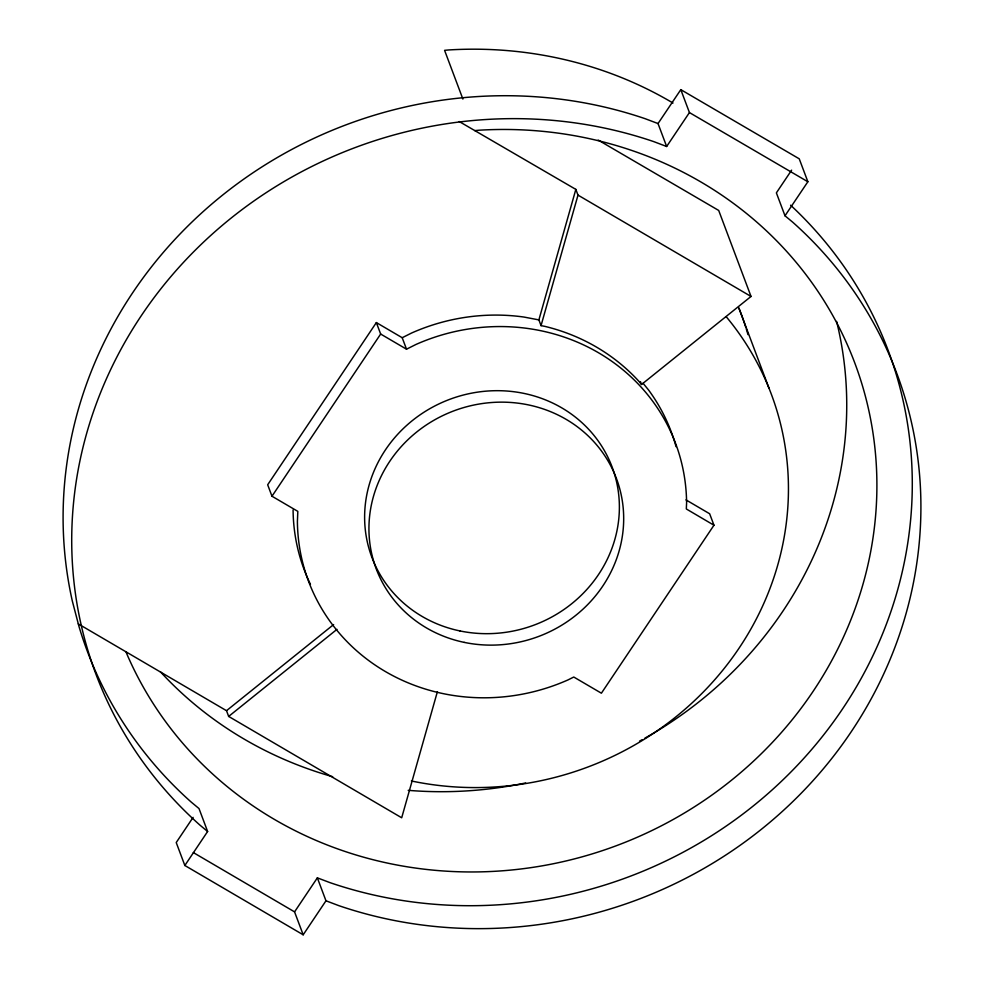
<?xml version="1.0" encoding="UTF-8"?>
<svg xmlns="http://www.w3.org/2000/svg" width="984" height="984" viewBox="0 0 984 984"><rect width="100%" height="100%" fill="white"/><g stroke="black" fill="none" stroke-linecap="round" stroke-linejoin="round"><path stroke-width="1.48" d="M598.198 140.072L718.701 210.453L751.026 296.455L641.531 384.498L639.231 381.681A196.05 184.106 -20.6 0 0 544.755 326.344L541.04 325.642L538.888 319.898L575.837 189.383L459.221 121.536M437.4 691.654L401.693 817.778L228.657 716.426L226.505 710.694L78.302 623.893M541.04 325.642L578.002 195.115L575.837 189.383M713.966 525.222L686.315 508.962L686.598 502.922A196.05 184.106 -20.6 0 0 416.011 344.437L406.515 349.185L402.198 337.721L376.355 322.58L267.673 484.768L271.978 496.231L297.832 511.373L297.402 521.434A196.05 184.106 -20.6 0 0 567.989 679.919L573.77 677.029L601.396 693.203L713.966 525.222L709.649 513.759L685.971 499.884M271.978 496.231L380.66 334.043L376.355 322.58M680.805 89.642L689.427 112.57L666.648 146.493L658.025 123.553L680.805 89.642L799.242 158.818L807.864 181.745L784.998 215.791L792.661 222.15A427.733 401.681 -20.6 0 1 852.353 730.054A427.733 401.681 -20.6 0 1 338.89 905.674L325.975 900.791L317.352 877.863L294.56 911.873L303.183 934.8L325.975 900.791M193.098 817.372L176.222 842.55L184.844 865.489L303.183 934.8M184.844 865.489L207.624 831.492L199.002 808.553L191.339 802.194A427.733 401.681 -20.6 0 1 79.015 626.599L72.349 601.15A427.733 401.681 -20.6 0 1 214.131 202.04A427.733 401.681 -20.6 0 1 645.11 118.683L658.025 123.553M791.616 170.158L776.376 192.864L784.998 215.791M226.505 710.694L333.625 624.569M228.657 716.426L336.971 629.354M402.198 337.721L411.693 332.973A196.05 184.106 -20.6 0 1 524.042 317.069L538.888 319.898M474.755 130.614L478.925 130.22A392.087 368.213 -20.6 0 1 872.906 432.505A392.087 368.213 -20.6 0 1 589.318 854.764A392.087 368.213 -20.6 0 1 126.973 654.262L126.026 651.851M666.648 146.493L653.733 141.61A427.733 401.681 -20.6 0 0 140.269 317.229A427.733 401.681 -20.6 0 0 199.961 825.133L207.624 831.492M317.352 877.863L330.267 882.734A427.733 401.681 -20.6 0 0 841.197 710.903A427.733 401.681 -20.6 0 0 790.595 205.189M689.427 112.57L807.864 181.745M578.002 195.115L751.026 296.455M380.66 334.043L406.515 349.185M193.319 852.562L294.56 911.873M643.056 383.256L648.579 390.021A196.05 184.106 -20.6 0 1 676.057 446.687M768.959 388.127L738.799 307.857A302.974 284.524 -20.6 0 1 745.835 327.488M640.449 381.62L641.531 384.498M462.898 99.076L444.583 50.344L448.753 49.95A392.087 368.213 -20.6 0 1 672.995 103.037M310.452 584.299A196.05 184.106 -20.6 0 1 293.084 509.958M726.18 316.663A302.974 284.524 -20.6 0 1 738.246 649.366A302.974 284.524 -20.6 0 1 411.361 780.964M746.278 328.902A302.974 284.524 -20.6 0 1 747.975 334.622M836.609 321.411A392.087 368.213 -20.6 0 1 644.803 738.221M642.183 739.685A392.087 368.213 -20.6 0 1 639.551 741.124M525.653 782.956A392.087 368.213 -20.6 0 1 408.188 790.336M332.666 776.708A392.087 368.213 -20.6 0 1 160.294 671.654M459.86 630.916A128.326 120.503 -20.6 0 0 614.816 475.124A128.326 120.503 -20.6 0 0 401.324 430.5A128.326 120.503 -20.6 0 0 459.86 630.916M464.165 642.367A128.326 120.503 -20.6 0 0 619.12 486.576A128.326 120.503 -20.6 0 0 405.642 441.951A128.326 120.503 -20.6 0 0 464.165 642.367"/></g></svg>
